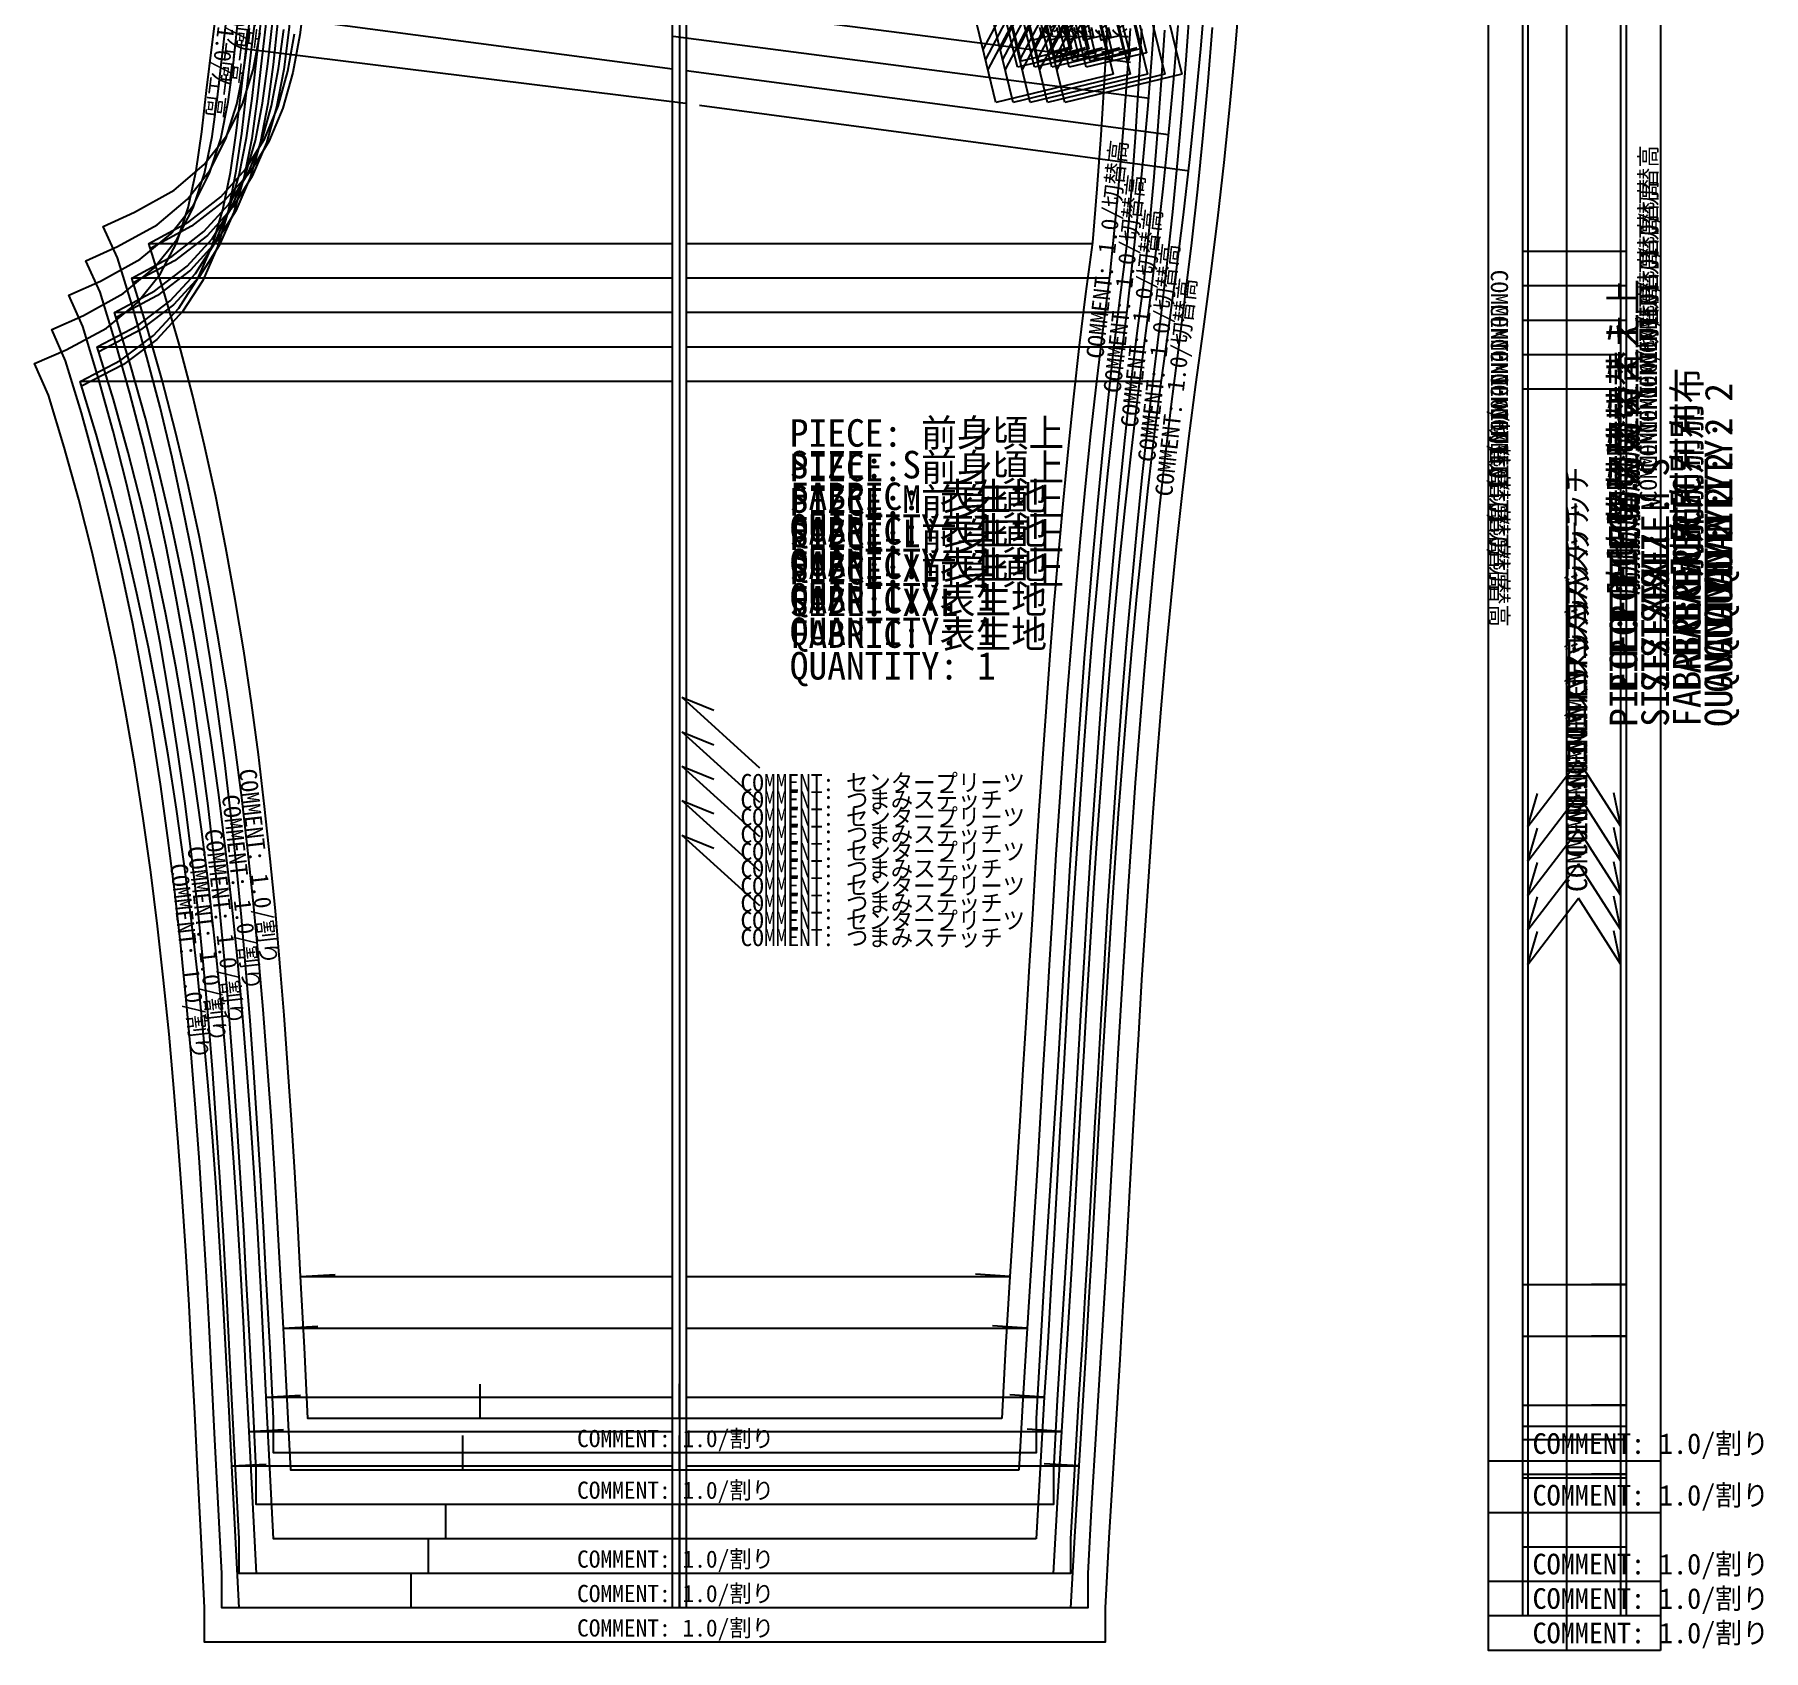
# Model space of a CAD drawing. Header units: metres. Extents: x 0 to 2419, y 20 to 1532.
# Drawn here: x 527 to 1029, y 593 to 1063 of the extents above; entities that cross this region are included whole.
import ezdxf

# ---------------------------------------------------------------- set-up
doc = ezdxf.new("R2010")
doc.units = ezdxf.units.M

# ---------------------------------------------------------------- blocks, each defined once
blk = doc.blocks.new('P0026_04')
at = {"layer": '1'}
for p, q in [((22.7002, 670.1826), (22.7002, 55)), ((38.5, 65), (38.5, 662.8716)), ((11.5, 658.4019), (11.5, 65)), ((40, 406.2363), (10, 406.2363)), ((11.5, 239.2261), (26.1606, 258.4424)), ((38.5, 239.2261), (26.1606, 258.4424)), ((11.5, 239.2261), (14.3135, 248.8223)), ((38.5, 239.2261), (36.4712, 249.0181)), ((10, 106.2266), (20.0171, 106.2266)), ((10, 106.2266), (40, 106.2266)), ((40, 106.2266), (29.9829, 106.2266))]:
    blk.add_line(p, q, dxfattribs=at)
for points in [[(50, 55), (0, 55), (0, 106.2266), (0, 668.2891), (10, 668.2891), (23.9907, 670.3896), (37.8706, 672.957), (40, 673.4229), (50, 673.4229), (50, 106.2266), (50, 55)], [(10, 65), (10, 658.1865), (25.0439, 660.4321), (40, 663.1865), (40, 65), (10, 65)]]:
    blk.add_lwpolyline(points, dxfattribs=at)
for s, height, rotation, p in [('COMMENT: 1.0/切替高', 5, 90.0002, (48.936, 373.3999)), ('COMMENT: 1.0/切替高', 5, 269.9998, (0.7134, 400.9556)), ('PIECE: 脇切替え上', 8, 90, (43.229, 308.1929)), ('FABRIC: 別布', 8, 90, (61.629, 308.1929)), ('QUANTITY: 2', 8, 90, (70.829, 308.1929)), ('COMMENT: コバステッチ', 6, 90.0002, (28.6987, 260.2554)), ('SIZE: S', 8, 90, (52.429, 308.1929))]:
    blk.add_text(s, height=height, rotation=rotation, dxfattribs=at).set_placement(p)
blk.add_text('COMMENT: 1.0/割り', height=6, dxfattribs=at).set_placement((12.8394, 57.0728))
blk = doc.blocks.new('P0027_05')
at = {"layer": '1'}
for p, q in [((22.7002, 670.1826), (22.7002, 40)), ((38.5, 50), (38.5, 662.8716)), ((11.5, 658.4019), (11.5, 50)), ((40, 396.2363), (10, 396.2363)), ((11.5, 229.2261), (26.1606, 248.4424)), ((38.5, 229.2261), (26.1606, 248.4424)), ((11.5, 229.2261), (14.3135, 238.8223)), ((38.5, 229.2261), (36.4712, 239.0181)), ((10, 91.2266), (20.0171, 91.2266)), ((10, 91.2266), (40, 91.2266)), ((40, 91.2266), (29.9829, 91.2266))]:
    blk.add_line(p, q, dxfattribs=at)
for points in [[(50, 40), (0, 40), (0, 91.2266), (0, 668.2891), (10, 668.2891), (24.002, 670.3921), (37.9478, 672.9736), (40, 673.4048), (50, 673.4048), (50, 91.2266), (50, 40)], [(10, 50), (10, 658.1865), (25.0439, 660.4321), (40, 663.1865), (40, 50), (10, 50)]]:
    blk.add_lwpolyline(points, dxfattribs=at)
for s, height, rotation, p in [('COMMENT: 1.0/切替高', 5, 90.0002, (48.936, 363.3999)), ('COMMENT: 1.0/切替高', 5, 269.9998, (0.7134, 390.9556)), ('PIECE: 脇切替え上', 8, 90, (43.229, 298.1929)), ('FABRIC: 別布', 8, 90, (61.629, 298.1929)), ('QUANTITY: 2', 8, 90, (70.829, 298.1929)), ('COMMENT: コバステッチ', 6, 90.0002, (28.6987, 250.2554)), ('SIZE: M', 8, 90, (52.429, 298.1929))]:
    blk.add_text(s, height=height, rotation=rotation, dxfattribs=at).set_placement(p)
blk.add_text('COMMENT: 1.0/割り', height=6, dxfattribs=at).set_placement((12.8394, 42.0728))
blk = doc.blocks.new('P0028_06')
at = {"layer": '1'}
for p, q in [((22.7002, 670.1826), (22.7002, 20)), ((38.5, 30), (38.5, 662.8716)), ((11.5, 658.4019), (11.5, 30)), ((40, 386.2363), (10, 386.2363)), ((11.5, 219.2261), (26.1606, 238.4424)), ((38.5, 219.2261), (26.1606, 238.4424)), ((11.5, 219.2261), (14.3135, 228.8223)), ((38.5, 219.2261), (36.4712, 229.0181)), ((10, 71.2266), (20.0171, 71.2266)), ((10, 71.2266), (40, 71.2266)), ((40, 71.2266), (29.9829, 71.2266))]:
    blk.add_line(p, q, dxfattribs=at)
for points in [[(50, 20), (0, 20), (0, 71.2266), (0, 668.2891), (10, 668.2891), (23.9971, 670.3906), (37.9121, 672.9658), (38.019, 672.9883), (40, 673.3892), (50, 673.3892), (50, 71.2266), (50, 20)], [(10, 30), (10, 658.1865), (25.0439, 660.4321), (40, 663.1865), (40, 30), (10, 30)]]:
    blk.add_lwpolyline(points, dxfattribs=at)
for s, height, rotation, p in [('COMMENT: 1.0/切替高', 5, 90.0002, (48.936, 353.3999)), ('COMMENT: 1.0/切替高', 5, 269.9998, (0.7134, 380.9556)), ('PIECE: 脇切替え上', 8, 90, (43.229, 288.1929)), ('FABRIC: 別布', 8, 90, (61.629, 288.1929)), ('QUANTITY: 2', 8, 90, (70.829, 288.1929)), ('COMMENT: コバステッチ', 6, 90.0002, (28.6987, 240.2554)), ('SIZE: L', 8, 90, (52.429, 288.1929))]:
    blk.add_text(s, height=height, rotation=rotation, dxfattribs=at).set_placement(p)
blk.add_text('COMMENT: 1.0/割り', height=6, dxfattribs=at).set_placement((12.8394, 22.0728))
blk = doc.blocks.new('P0029_07')
at = {"layer": '1'}
for p, q in [((22.7002, 670.1826), (22.7002, 10)), ((38.5, 20), (38.5, 662.8716)), ((11.5, 658.4019), (11.5, 20)), ((40, 376.2363), (10, 376.2363)), ((11.5, 209.2261), (26.1606, 228.4424)), ((38.5, 209.2261), (26.1606, 228.4424)), ((11.5, 209.2261), (14.3135, 218.8223)), ((38.5, 209.2261), (36.4712, 219.0181)), ((10, 61.2266), (20.0171, 61.2266)), ((10, 61.2266), (40, 61.2266)), ((40, 61.2266), (29.9829, 61.2266))]:
    blk.add_line(p, q, dxfattribs=at)
for points in [[(50, 10), (0, 10), (0, 61.2266), (0, 668.2891), (10, 668.2891), (23.9971, 670.3906), (37.9121, 672.9658), (38.084, 673.002), (40.001, 673.3755), (50, 673.375), (50, 61.2266), (50, 10)], [(10, 20), (10, 658.1865), (25.0439, 660.4321), (40, 663.1865), (40, 20), (10, 20)]]:
    blk.add_lwpolyline(points, dxfattribs=at)
for s, height, rotation, p in [('COMMENT: 1.0/切替高', 5, 90.0002, (48.936, 343.3999)), ('COMMENT: 1.0/切替高', 5, 269.9998, (0.7134, 370.9556)), ('PIECE: 脇切替え上', 8, 90, (43.229, 278.1929)), ('FABRIC: 別布', 8, 90, (61.629, 278.1929)), ('QUANTITY: 2', 8, 90, (70.829, 278.1929)), ('SIZE: XL', 8, 90, (52.429, 278.1929)), ('COMMENT: コバステッチ', 6, 90.0002, (28.6987, 230.2554))]:
    blk.add_text(s, height=height, rotation=rotation, dxfattribs=at).set_placement(p)
blk.add_text('COMMENT: 1.0/割り', height=6, dxfattribs=at).set_placement((12.8394, 12.0728))
blk = doc.blocks.new('P0030_08')
at = {"layer": '1'}
for p, q in [((22.7002, 670.1826), (22.7002, 0)), ((38.5, 10), (38.5, 662.8716)), ((11.5, 658.4019), (11.5, 10)), ((40, 366.2363), (10, 366.2363)), ((11.5, 199.2261), (26.1606, 218.4424)), ((38.5, 199.2261), (26.1606, 218.4424)), ((11.5, 199.2261), (14.3135, 208.8223)), ((38.5, 199.2261), (36.4712, 209.0181)), ((10, 51.2266), (20.0171, 51.2266)), ((10, 51.2266), (40, 51.2266)), ((40, 51.2266), (29.9829, 51.2266))]:
    blk.add_line(p, q, dxfattribs=at)
for points in [[(50, 0), (0, 0), (0, 51.2266), (0, 668.2891), (10, 668.2891), (23.9971, 670.3906), (37.9121, 672.9658), (38.145, 673.0146), (39.9995, 673.3628), (50, 673.3628), (50, 51.2266), (50, 0)], [(10, 10), (10, 658.1865), (25.0439, 660.4321), (40, 663.1865), (40, 10), (10, 10)]]:
    blk.add_lwpolyline(points, dxfattribs=at)
for s, height, rotation, p in [('COMMENT: 1.0/切替高', 5, 90.0002, (48.936, 333.3999)), ('COMMENT: 1.0/切替高', 5, 269.9998, (0.7134, 360.9556)), ('PIECE: 脇切替え上', 8, 90, (43.229, 268.1929)), ('FABRIC: 別布', 8, 90, (61.629, 268.1929)), ('QUANTITY: 2', 8, 90, (70.829, 268.1929)), ('SIZE: XXL', 8, 90, (52.429, 268.1929)), ('COMMENT: コバステッチ', 6, 90.0002, (28.6987, 220.2554))]:
    blk.add_text(s, height=height, rotation=rotation, dxfattribs=at).set_placement(p)
blk.add_text('COMMENT: 1.0/割り', height=6, dxfattribs=at).set_placement((12.8394, 2.0728))
blk = doc.blocks.new('P0031_04')
at = {"layer": '1'}
for p, q in [((185.2734, 65), (185.2734, 639.168)), ((187.2734, 639.2671), (187.2734, 65)), ((187.2734, 639.2671), (187.2734, 65)), ((189.2734, 639.3706), (189.2734, 65)), ((268.5352, 639.958), (313.2061, 455.3564)), ((279.1812, 447.1211), (234.52, 631.7231)), ((261.168, 627.8853), (301.1289, 462.7285)), ((262.2729, 629.6963), (302.9395, 461.624)), ((285.4453, 457.3877), (244.7788, 625.46)), ((286.5503, 459.1982), (246.5894, 624.355)), ((300.1196, 509.4351), (275.4385, 462.5903)), ((300.8276, 506.4878), (276.1499, 459.6499)), ((301.543, 503.5547), (276.8613, 456.7095)), ((288.958, 468.1997), (289.6621, 465.2822)), ((292.6323, 466.0093), (291.9307, 468.917)), ((295.5776, 466.7202), (294.876, 469.6274)), ((301.1289, 462.7285), (286.5503, 459.1982)), ((289.6621, 465.2822), (292.6323, 466.0093)), ((292.6074, 465.9932), (295.5776, 466.7202)), ((302.9395, 461.624), (285.4453, 457.3877)), ((313.2061, 455.3564), (279.1812, 447.1211)), ((33.1934, 406.2363), (185.2734, 406.2363)), ((189.2734, 406.2363), (307.1533, 406.2363)), ((187.9902, 274.4282), (210.4946, 253.9863)), ((187.9902, 274.4282), (197.2456, 270.6416)), ((77.2734, 106.2266), (87.2764, 106.7607)), ((77.2734, 106.2266), (185.2734, 106.2266)), ((189.2734, 106.2266), (283.2334, 106.2266)), ((283.2334, 106.2266), (273.2358, 106.8525)), ((129.4033, 65), (129.4033, 75)), ((187.2734, 65), (187.2734, 75.0171))]:
    blk.add_line(p, q, dxfattribs=at)
for points in [[(290.874, 64.9995), (290.8618, 55), (187.2734, 55), (129.4033, 55), (69.4033, 55), (69.4033, 65), (68.4038, 85.3462), (67.2876, 105.6934), (66.4546, 120.6455), (65.5845, 135.6216), (64.6597, 150.6079), (63.6636, 165.6001), (62.5791, 180.5928), (61.3892, 195.5811), (60.0762, 210.5591), (58.6235, 225.5215), (57.0137, 240.4644), (55.2305, 255.3809), (53.2554, 270.2671), (51.0723, 285.1172), (48.6636, 299.9263), (46.0127, 314.689), (43.1021, 329.3999), (39.915, 344.0542), (36.4336, 358.6465), (32.6416, 373.1719), (28.5215, 387.6245), (24.0562, 401.9995), (19.9058, 411.0977), (29.063, 415.2749), (40.5, 421.6934), (49.2544, 429.1162), (55.7314, 437.4692), (60.3369, 446.6758), (63.4766, 456.6616), (65.5557, 467.3511)], [(321.5039, 468.5293), (320.6479, 452.7334), (319.6274, 436.9487), (318.4526, 421.1772), (317.1338, 405.4229), (315.1816, 390.5078), (313.3687, 375.5776), (311.6841, 360.6338), (310.1187, 345.6772), (308.6626, 330.709), (307.3057, 315.731), (306.0386, 300.7432), (304.8506, 285.7476), (303.7324, 270.7451), (302.6743, 255.7373), (301.666, 240.7246), (300.6982, 225.709), (299.7603, 210.6909), (298.8428, 195.6719), (297.936, 180.6528), (297.0298, 165.6353), (296.1143, 150.6201), (295.1797, 135.6089), (294.2163, 120.6021), (293.2139, 105.6016), (291.9946, 85.3027), (290.874, 64.9995)], [(280.8618, 65), (79.4033, 65), (78.3545, 85.6143), (77.2734, 106.2266), (76.4292, 121.373), (75.5454, 136.5356), (74.605, 151.709), (73.5913, 166.8872), (72.4863, 182.0664), (71.2729, 197.2397), (69.9336, 212.4033), (68.4517, 227.5508), (66.8091, 242.6772), (64.9893, 257.7778), (62.9741, 272.8467), (60.7471, 287.8784), (58.2905, 302.8687), (55.5869, 317.811), (52.6191, 332.7012), (49.3701, 347.5332), (45.8223, 362.3022), (41.9585, 377.0024), (37.7612, 391.6289), (33.2134, 406.1768), (44.8384, 412.5161), (54.0967, 419.7236), (61.2925, 427.75), (66.73, 436.5454), (70.7129, 446.0615), (73.5459, 456.248), (75.5322, 467.0566)], [(311.5049, 468.9678), (310.6587, 453.3315), (309.6509, 437.7114), (308.4927, 422.1118), (307.1934, 406.5366), (305.2295, 391.5913), (303.4063, 376.6328), (301.7139, 361.6621), (300.1426, 346.6797), (298.6816, 331.6875), (297.3213, 316.6855), (296.0518, 301.6753), (294.8628, 286.6577), (293.7446, 271.6338), (292.6865, 256.604), (291.6797, 241.5703), (290.7129, 226.5327), (289.7764, 211.4932), (288.8608, 196.4517), (287.9551, 181.4097), (287.0503, 166.3682), (286.1357, 151.3281), (285.2012, 136.2905), (284.2373, 121.2563), (283.2334, 106.2266), (281.9966, 85.6162), (280.8618, 65)]]:
    blk.add_lwpolyline(points, dxfattribs=at)
at = {"layer": '1', "linetype": '1'}
blk.add_lwpolyline([(80.9434, 502.5288), (79.6802, 490.2178), (78.4766, 478.3003), (77.0215, 466.8394), (75.0044, 455.8984), (72.1133, 445.542), (68.0381, 435.8325), (62.4668, 426.834), (55.0894, 418.6099), (45.5938, 411.2236), (33.6694, 404.7388)], dxfattribs=at)
at = {"layer": '1'}
for s, rotation, p in [('COMMENT: 1.5cm×17cm務歯出しポケット', 284.4469, (266.1231, 574.0496)), ('COMMENT: 1.0/切替高', 83.5842, (310.3389, 372.5825)), ('COMMENT: 1.0/割り', 276.4352, (59.3931, 253.3955))]:
    blk.add_text(s, height=5, rotation=rotation, dxfattribs=at).set_placement(p)
for s, height, p in [('PIECE: 前身頃上', 8, (219.3232, 347.189)), ('SIZE: S', 8, (219.3232, 337.989)), ('FABRIC: 表生地', 8, (219.3232, 328.7889)), ('QUANTITY: 1', 8, (219.3232, 319.5889)), ('COMMENT: センタープリーツ', 5, (205.0264, 247.1548)), ('COMMENT: つまみステッチ', 5, (205.0264, 242.1548)), ('COMMENT: 1.0/割り', 5, (157.5498, 56.6597))]:
    blk.add_text(s, height=height, dxfattribs=at).set_placement(p)
blk = doc.blocks.new('P0032_05')
at = {"layer": '1'}
for p, q in [((185.2734, 50), (185.2734, 639.168)), ((187.2734, 639.2671), (187.2734, 50)), ((187.2734, 639.2671), (187.2734, 50)), ((189.2734, 639.3706), (189.2734, 50)), ((273.5352, 639.958), (318.2061, 455.3564)), ((284.1812, 447.1211), (239.52, 631.7231)), ((266.168, 627.8853), (306.1289, 462.7285)), ((267.2729, 629.6963), (307.9395, 461.624)), ((290.4453, 457.3877), (249.7788, 625.46)), ((291.5503, 459.1982), (251.5894, 624.355)), ((305.1196, 509.4351), (280.4385, 462.5903)), ((305.8276, 506.4878), (281.1499, 459.6499)), ((306.543, 503.5547), (281.8613, 456.7095)), ((181.6733, 476.4121), (318.2783, 458.8994)), ((293.958, 468.1997), (294.6621, 465.2822)), ((297.6323, 466.0093), (296.9307, 468.917)), ((300.5776, 466.7202), (299.876, 469.6274)), ((306.1289, 462.7285), (291.5503, 459.1982)), ((294.6621, 465.2822), (297.6323, 466.0093)), ((297.6074, 465.9932), (300.5776, 466.7202)), ((307.9395, 461.624), (290.4453, 457.3877)), ((318.2061, 455.3564), (284.1812, 447.1211)), ((28.1934, 396.2363), (185.2734, 396.2363)), ((189.2734, 396.2363), (312.1533, 396.2363)), ((187.9902, 264.4282), (210.4946, 243.9863)), ((187.9902, 264.4282), (197.2456, 260.6416)), ((72.2734, 91.2266), (82.2764, 91.7607)), ((72.2734, 91.2266), (185.2734, 91.2266)), ((189.2734, 91.2266), (288.2334, 91.2266)), ((288.2334, 91.2266), (278.2358, 91.8525)), ((124.4033, 50), (124.4033, 60)), ((187.2734, 50), (187.2734, 60.0171))]:
    blk.add_line(p, q, dxfattribs=at)
for points in [[(295.874, 49.9995), (295.873, 40), (187.2734, 40), (124.4033, 40), (64.3936, 40), (64.3921, 49.9995), (63.3555, 70.3481), (62.2876, 90.6934), (61.4761, 105.9092), (60.627, 121.1372), (59.7231, 136.3755), (58.7461, 151.6201), (57.6792, 166.8652), (56.5049, 182.1055), (55.2061, 197.3359), (53.7651, 212.5508), (52.1641, 227.7456), (50.3862, 242.9146), (48.4141, 258.0527), (46.23, 273.1543), (43.8164, 288.2148), (41.1563, 303.229), (38.2319, 318.1909), (35.0264, 333.0957), (31.522, 347.938), (27.7007, 362.7129), (23.5464, 377.415), (19.0405, 392.0391), (14.9287, 401.1543), (24.1016, 405.2925), (35.5918, 411.6772), (44.3975, 419.0796), (50.9243, 427.4238), (55.5796, 436.6318), (58.7686, 446.6265), (60.8979, 457.3306), (62.373, 468.668)], [(328.1392, 468.1372), (327.1992, 453.5552), (326.1206, 438.9829), (324.9106, 424.4238), (323.5757, 409.8794), (322.124, 395.3521), (320.1523, 380.1968), (318.3228, 365.0254), (316.6265, 349.8394), (315.0522, 334.6392), (313.5898, 319.4268), (312.23, 304.2031), (310.9619, 288.9697), (309.7754, 273.7275), (308.6606, 258.478), (307.6074, 243.2222), (306.605, 227.9619), (305.644, 212.6973), (304.7139, 197.4307), (303.8042, 182.1626), (302.9053, 166.895), (302.0068, 151.6284), (301.0986, 136.3647), (300.1704, 121.105), (299.2124, 105.8501), (298.2139, 90.6016), (296.9946, 70.3027), (295.874, 49.9995)], [(285.8618, 50), (74.4033, 50), (73.3545, 70.6143), (72.2734, 91.2266), (71.4517, 106.6221), (70.5898, 122.0342), (69.6704, 137.4575), (68.6763, 152.8862), (67.5898, 168.3154), (66.3931, 183.7393), (65.0684, 199.1533), (63.5981, 214.5518), (61.9653, 229.9292), (60.1519, 245.2803), (58.1401, 260.5996), (55.9126, 275.8823), (53.4517, 291.123), (50.7397, 306.3159), (47.7598, 321.4561), (44.4932, 336.5376), (40.9229, 351.5562), (37.0313, 366.5054), (32.8003, 381.3809), (28.2134, 396.1768), (39.8887, 402.48), (49.1963, 409.6631), (56.4404, 417.6753), (61.9258, 426.4658), (65.957, 435.9839), (68.8379, 446.1792), (70.874, 457.001), (72.3696, 468.3984)], [(318.1416, 468.6138), (317.2104, 454.165), (316.1431, 439.73), (314.9458, 425.312), (313.627, 410.9136), (312.1934, 396.5366), (310.2168, 381.3413), (308.3833, 366.1333), (306.6826, 350.9126), (305.1045, 335.6802), (303.6396, 320.438), (302.2764, 305.186), (301.0059, 289.9258), (299.8169, 274.6582), (298.7002, 259.3843), (297.6445, 244.1045), (296.6406, 228.8208), (295.6777, 213.5332), (294.7456, 198.2432), (293.8345, 182.9517), (292.9341, 167.6597), (292.0342, 152.3682), (291.124, 137.0781), (290.1943, 121.7905), (289.2339, 106.5063), (288.2334, 91.2266), (286.9966, 70.6162), (285.8618, 50)]]:
    blk.add_lwpolyline(points, dxfattribs=at)
at = {"layer": '1', "linetype": '1'}
blk.add_lwpolyline([(76.4434, 492.5288), (75.1265, 480.1987), (73.8711, 468.2622), (72.3657, 456.7842), (70.2993, 445.8301), (67.3594, 435.4644), (63.2358, 425.7524), (57.6162, 416.7588), (50.1895, 408.5488), (40.6445, 401.187), (28.6694, 394.7388)], dxfattribs=at)
at = {"layer": '1'}
for s, rotation, p in [('COMMENT: 1.5cm×17cm務歯出しポケット', 284.4469, (271.1231, 574.0496)), ('COMMENT: 1.0/切替高', 83.5842, (315.3389, 362.5825)), ('COMMENT: 1.0/割り', 276.4352, (54.3931, 245.8955))]:
    blk.add_text(s, height=5, rotation=rotation, dxfattribs=at).set_placement(p)
for s, height, p in [('PIECE: 前身頃上', 8, (219.3232, 337.189)), ('SIZE: M', 8, (219.3232, 327.989)), ('FABRIC: 表生地', 8, (219.3232, 318.7889)), ('QUANTITY: 1', 8, (219.3232, 309.5889)), ('COMMENT: センタープリーツ', 5, (205.0264, 237.1548)), ('COMMENT: つまみステッチ', 5, (205.0264, 232.1548)), ('COMMENT: 1.0/割り', 5, (157.5498, 41.6597))]:
    blk.add_text(s, height=height, dxfattribs=at).set_placement(p)
blk = doc.blocks.new('P0033_06')
at = {"layer": '1'}
for p, q in [((185.2734, 30), (185.2734, 639.168)), ((187.2734, 639.2671), (187.2734, 30)), ((187.2734, 639.2671), (187.2734, 30)), ((189.2734, 639.3706), (189.2734, 30)), ((278.5352, 639.958), (323.2061, 455.3564)), ((289.1812, 447.1211), (244.52, 631.7231)), ((271.168, 627.8853), (311.1289, 462.7285)), ((272.2729, 629.6963), (312.9395, 461.624)), ((295.4453, 457.3877), (254.7788, 625.46)), ((296.5503, 459.1982), (256.5894, 624.355)), ((310.1196, 509.4351), (285.4385, 462.5903)), ((310.8276, 506.4878), (286.1499, 459.6499)), ((311.543, 503.5547), (286.8613, 456.7095)), ((298.958, 468.1997), (299.6621, 465.2822)), ((302.6323, 466.0093), (301.9307, 468.917)), ((305.5776, 466.7202), (304.876, 469.6274)), ((185.4736, 466.4121), (323.7783, 448.3994)), ((311.1289, 462.7285), (296.5503, 459.1982)), ((299.6621, 465.2822), (302.6323, 466.0093)), ((302.6074, 465.9932), (305.5776, 466.7202)), ((312.9395, 461.624), (295.4453, 457.3877)), ((323.2061, 455.3564), (289.1812, 447.1211)), ((23.1934, 386.2363), (185.2734, 386.2363)), ((189.2734, 386.2363), (317.1533, 386.2363)), ((187.9902, 254.4282), (210.4946, 233.9863)), ((187.9902, 254.4282), (197.2456, 250.6416)), ((67.2734, 71.2266), (77.2764, 71.7607)), ((67.2734, 71.2266), (185.2734, 71.2266)), ((189.2734, 71.2266), (293.2334, 71.2266)), ((293.2334, 71.2266), (283.2358, 71.8525)), ((119.4033, 30), (119.4033, 40)), ((187.2734, 30), (187.2734, 40.0171))]:
    blk.add_line(p, q, dxfattribs=at)
for points in [[(300.875, 30), (300.874, 20), (187.2734, 20), (119.4033, 20), (59.3921, 20), (59.3916, 29.9995), (58.355, 50.3506), (57.2876, 70.6934), (56.519, 86.4331), (55.7129, 102.1626), (54.8496, 117.9028), (53.9116, 133.6499), (52.8809, 149.397), (51.7388, 165.1401), (50.4678, 180.8726), (49.0503, 196.5903), (47.4673, 212.2871), (45.7017, 227.9585), (43.7349, 243.5981), (41.5493, 259.2017), (39.127, 274.7632), (36.4497, 290.2778), (33.499, 305.7397), (30.2578, 321.144), (26.7075, 336.4854), (22.8301, 351.7578), (18.6079, 366.957), (14.0229, 382.0771), (9.9492, 391.21), (19.1396, 395.3096), (30.6831, 401.6606), (39.54, 409.043), (46.1177, 417.3784), (50.8223, 426.5879), (54.061, 436.5918), (56.2402, 447.3115), (57.7666, 458.668), (59.0474, 470.5825)], [(335.4917, 475.9141), (334.4497, 460.7813), (333.2559, 445.6577), (331.918, 430.5449), (330.4434, 415.4453), (328.8403, 400.3608), (327.1162, 385.2935), (325.127, 369.6313), (323.2832, 353.9551), (321.5752, 338.2661), (319.9927, 322.5654), (318.5244, 306.854), (317.1606, 291.1323), (315.8906, 275.4023), (314.7046, 259.6646), (313.5918, 243.9199), (312.5415, 228.1699), (311.5439, 212.4155), (310.5884, 196.6572), (309.6641, 180.897), (308.7617, 165.1348), (307.8701, 149.3726), (306.979, 133.6108), (306.0781, 117.8511), (305.1572, 102.0938), (304.2061, 86.3403), (303.2139, 70.6016), (301.9946, 50.3022), (300.875, 30)], [(290.8618, 30), (69.4033, 30), (68.3545, 50.6143), (67.2734, 71.2266), (66.4966, 87.1206), (65.6787, 103.0317), (64.8018, 118.9541), (63.8472, 134.8833), (62.7974, 150.813), (61.6338, 166.7383), (60.3379, 182.6533), (58.8921, 198.5532), (57.2783, 214.4321), (55.4775, 230.2847), (53.4722, 246.1055), (51.2441, 261.8896), (48.7749, 277.6309), (46.0464, 293.3247), (43.0405, 308.9648), (39.7393, 324.5464), (36.124, 340.0635), (32.1768, 355.5112), (27.8794, 370.8843), (23.2134, 386.1768), (34.939, 392.4438), (44.2954, 399.6025), (51.5879, 407.6001), (57.1211, 416.3857), (61.2007, 425.9063), (64.1304, 436.1104), (66.2163, 446.9453), (67.7622, 458.3599), (69.0737, 470.3013)], [(325.4912, 476.312), (324.4565, 461.3057), (323.272, 446.3135), (321.9458, 431.3379), (320.4854, 416.3813), (318.8984, 401.4468), (317.1934, 386.5366), (315.1909, 370.8418), (313.3369, 355.1338), (311.6196, 339.4131), (310.0293, 323.6812), (308.5552, 307.939), (307.187, 292.187), (305.9141, 276.4268), (304.7256, 260.6592), (303.6113, 244.8848), (302.5605, 229.105), (301.5625, 213.3213), (300.6074, 197.5337), (299.6841, 181.7437), (298.7827, 165.9517), (297.8916, 150.1597), (297.0015, 134.3682), (296.1011, 118.5781), (295.1797, 102.7905), (294.2275, 87.0063), (293.2334, 71.2266), (291.9966, 50.6162), (290.8618, 30)]]:
    blk.add_lwpolyline(points, dxfattribs=at)
at = {"layer": '1', "linetype": '1'}
blk.add_lwpolyline([(71.9434, 482.5288), (70.5728, 470.1792), (69.2656, 458.2236), (67.71, 446.729), (65.5938, 435.7612), (62.6055, 425.3867), (58.4331, 415.6719), (52.7656, 406.6836), (45.29, 398.4878), (35.6953, 391.1504), (23.6694, 384.7388)], dxfattribs=at)
at = {"layer": '1'}
for s, rotation, p in [('COMMENT: 1.5cm×17cm務歯出しポケット', 284.4469, (276.1231, 574.0496)), ('COMMENT: 1.0/左高', 262.9083, (65.999, 519.8223)), ('COMMENT: 1.0/切替高', 83.5842, (320.3389, 352.5825)), ('COMMENT: 1.0/割り', 276.4352, (49.3931, 235.8955))]:
    blk.add_text(s, height=5, rotation=rotation, dxfattribs=at).set_placement(p)
for s, height, p in [('PIECE: 前身頃上', 8, (219.3232, 327.189)), ('SIZE: L', 8, (219.3232, 317.989)), ('FABRIC: 表生地', 8, (219.3232, 308.7889)), ('QUANTITY: 1', 8, (219.3232, 299.5889)), ('COMMENT: センタープリーツ', 5, (205.0264, 227.1548)), ('COMMENT: つまみステッチ', 5, (205.0264, 222.1548)), ('COMMENT: 1.0/割り', 5, (157.5498, 21.6597))]:
    blk.add_text(s, height=height, dxfattribs=at).set_placement(p)
blk = doc.blocks.new('P0034_07')
at = {"layer": '1'}
for p, q in [((185.2734, 20), (185.2734, 639.168)), ((187.2734, 639.2671), (187.2734, 20)), ((187.2734, 639.2671), (187.2734, 20)), ((189.2734, 639.3706), (189.2734, 20)), ((283.5352, 639.958), (328.2061, 455.3564)), ((294.1812, 447.1211), (249.52, 631.7231)), ((276.168, 627.8853), (316.1289, 462.7285)), ((277.2729, 629.6963), (317.9395, 461.624)), ((300.4453, 457.3877), (259.7788, 625.46)), ((301.5503, 459.1982), (261.5894, 624.355)), ((315.1196, 509.4351), (290.4385, 462.5903)), ((315.8276, 506.4878), (291.1499, 459.6499)), ((316.543, 503.5547), (291.8613, 456.7095)), ((65.9556, 472.7178), (185.2734, 456.9409)), ((303.958, 468.1997), (304.6621, 465.2822)), ((307.6323, 466.0093), (306.9307, 468.917)), ((310.5776, 466.7202), (309.876, 469.6274)), ((316.1289, 462.7285), (301.5503, 459.1982)), ((304.6621, 465.2822), (307.6323, 466.0093)), ((307.6074, 465.9932), (310.5776, 466.7202)), ((317.9395, 461.624), (300.4453, 457.3877)), ((189.2734, 456.4121), (329.2783, 437.8994)), ((328.2061, 455.3564), (294.1812, 447.1211)), ((18.1934, 376.2363), (185.2734, 376.2363)), ((189.2734, 376.2363), (322.1533, 376.2363)), ((187.9902, 244.4282), (210.4946, 223.9863)), ((187.9902, 244.4282), (197.2456, 240.6416)), ((62.2734, 61.2266), (72.2764, 61.7607)), ((62.2734, 61.2266), (185.2734, 61.2266)), ((189.2734, 61.2266), (298.2334, 61.2266)), ((298.2334, 61.2266), (288.2358, 61.8525)), ((114.4033, 20), (114.4033, 30)), ((187.2734, 20), (187.2734, 30.0171))]:
    blk.add_line(p, q, dxfattribs=at)
for points in [[(305.876, 20.0005), (305.8755, 10), (187.2734, 10), (114.4033, 10), (54.3906, 10), (54.3906, 20.0005), (53.355, 40.3516), (52.2876, 60.6934), (51.5186, 76.4351), (50.7124, 92.1665), (49.8491, 107.9092), (48.9111, 123.6582), (47.8799, 139.4077), (46.7378, 155.1523), (45.4663, 170.8872), (44.0483, 186.6069), (42.4653, 202.3062), (40.6992, 217.979), (38.7319, 233.6211), (36.5459, 249.2266), (34.1226, 264.79), (31.4443, 280.3066), (28.4927, 295.7705), (25.2505, 311.1768), (21.6992, 326.52), (17.8203, 341.7949), (13.5972, 356.9956), (9.0103, 372.1177), (4.9746, 381.2671), (14.1777, 385.3262), (25.7739, 391.6431), (34.6821, 399.0054), (41.3101, 407.332), (46.0645, 416.542), (49.353, 426.5547), (51.5825, 437.2896), (53.1602, 448.6655), (54.4937, 460.6016), (56.0352, 473.978)], [(342.0361, 468.9604), (340.7456, 453.2876), (339.2983, 437.6313), (337.7026, 421.9941), (335.9668, 406.3789), (334.0991, 390.7886), (332.1069, 375.2256), (330.1089, 359.564), (328.2588, 343.8887), (326.5459, 328.2012), (324.96, 312.5024), (323.4897, 296.7935), (322.125, 281.0747), (320.8555, 265.3477), (319.6709, 249.6138), (318.5601, 233.873), (317.5127, 218.127), (316.5181, 202.377), (315.5659, 186.623), (314.646, 170.8672), (313.7471, 155.1099), (312.8594, 139.3516), (311.9717, 123.5947), (311.0737, 107.8389), (310.1553, 92.0859), (309.2051, 76.3364), (308.2139, 60.6016), (306.9951, 40.3022), (305.876, 20.0005)], [(295.8618, 20), (64.4033, 20), (63.3545, 40.6143), (62.2734, 61.2266), (61.4966, 77.1206), (60.6787, 93.0317), (59.8018, 108.9541), (58.8472, 124.8833), (57.7974, 140.813), (56.6338, 156.7383), (55.3379, 172.6533), (53.8921, 188.5532), (52.2783, 204.4321), (50.4775, 220.2847), (48.4722, 236.1055), (46.2441, 251.8896), (43.7749, 267.6309), (41.0464, 283.3247), (38.0405, 298.9648), (34.7393, 314.5464), (31.124, 330.0635), (27.1768, 345.5112), (22.8794, 360.8843), (18.2134, 376.1768), (29.9888, 382.4077), (39.3945, 389.5415), (46.7354, 397.5254), (52.3169, 406.3057), (56.4443, 415.8286), (59.4229, 426.041), (61.5581, 436.8901), (63.1548, 448.3213), (64.519, 460.2817), (65.9556, 472.7178)], [(332.0537, 469.5503), (330.771, 453.998), (329.333, 438.4619), (327.7485, 422.9453), (326.0249, 407.4502), (324.1704, 391.98), (322.1934, 376.5366), (320.1909, 360.8418), (318.3369, 345.1338), (316.6196, 329.4131), (315.0293, 313.6812), (313.5552, 297.939), (312.187, 282.187), (310.9141, 266.4268), (309.7256, 250.6592), (308.6113, 234.8848), (307.5605, 219.105), (306.5625, 203.3213), (305.6074, 187.5337), (304.6841, 171.7437), (303.7827, 155.9517), (302.8916, 140.1597), (302.0015, 124.3682), (301.1011, 108.5781), (300.1797, 92.7905), (299.2275, 77.0063), (298.2334, 61.2266), (296.9966, 40.6162), (295.8618, 20)]]:
    blk.add_lwpolyline(points, dxfattribs=at)
at = {"layer": '1', "linetype": '1'}
blk.add_lwpolyline([(67.4434, 472.5288), (66.0195, 460.1597), (64.6606, 448.1851), (63.0542, 436.6733), (60.8887, 425.6924), (57.8521, 415.3091), (53.6313, 405.5918), (47.915, 396.6084), (40.3906, 388.4268), (30.7461, 381.1143), (18.6694, 374.7388)], dxfattribs=at)
at = {"layer": '1'}
for s, rotation, p in [('COMMENT: 1.5cm×17cm務歯出しポケット', 284.4469, (281.1231, 574.0496)), ('COMMENT: 1.0/左高', 262.9083, (61.499, 509.8223)), ('COMMENT: 1.0/切替高', 83.5842, (325.3389, 342.5825)), ('COMMENT: 1.0/割り', 276.4352, (44.3931, 230.8955))]:
    blk.add_text(s, height=5, rotation=rotation, dxfattribs=at).set_placement(p)
for s, height, p in [('PIECE: 前身頃上', 8, (219.3232, 317.189)), ('SIZE: XL', 8, (219.3232, 307.989)), ('FABRIC: 表生地', 8, (219.3232, 298.7889)), ('QUANTITY: 1', 8, (219.3232, 289.5889)), ('COMMENT: センタープリーツ', 5, (205.0264, 217.1548)), ('COMMENT: つまみステッチ', 5, (205.0264, 212.1548)), ('COMMENT: 1.0/割り', 5, (157.5498, 11.6597))]:
    blk.add_text(s, height=height, dxfattribs=at).set_placement(p)
blk = doc.blocks.new('P0035_08')
at = {"layer": '1'}
for p, q in [((185.2734, 10), (185.2734, 639.168)), ((187.2734, 639.2671), (187.2734, 10)), ((187.2734, 639.2671), (187.2734, 10)), ((189.2734, 639.3706), (189.2734, 10)), ((288.5352, 639.958), (333.2061, 455.3564)), ((299.1812, 447.1211), (254.52, 631.7231)), ((281.168, 627.8853), (321.1289, 462.7285)), ((282.2729, 629.6963), (322.9395, 461.624)), ((305.4453, 457.3877), (264.7788, 625.46)), ((306.5503, 459.1982), (266.5894, 624.355)), ((320.1196, 509.4351), (295.4385, 462.5903)), ((320.8276, 506.4878), (296.1499, 459.6499)), ((321.543, 503.5547), (296.8613, 456.7095)), ((308.958, 468.1997), (309.6621, 465.2822)), ((312.6323, 466.0093), (311.9307, 468.917)), ((315.5776, 466.7202), (314.876, 469.6274)), ((61.4556, 462.7178), (189.0732, 446.9409)), ((321.1289, 462.7285), (306.5503, 459.1982)), ((309.6621, 465.2822), (312.6323, 466.0093)), ((312.6074, 465.9932), (315.5776, 466.7202)), ((322.9395, 461.624), (305.4453, 457.3877)), ((333.2061, 455.3564), (299.1812, 447.1211)), ((193.0732, 446.4121), (334.7783, 427.3994)), ((13.1934, 366.2363), (185.2734, 366.2363)), ((189.2734, 366.2363), (327.1533, 366.2363)), ((187.9902, 234.4282), (210.4946, 213.9863)), ((187.9902, 234.4282), (197.2456, 230.6416)), ((57.2734, 51.2266), (67.2764, 51.7607)), ((57.2734, 51.2266), (185.2734, 51.2266)), ((189.2734, 51.2266), (303.2334, 51.2266)), ((303.2334, 51.2266), (293.2358, 51.8525)), ((109.4033, 10), (109.4033, 20)), ((187.2734, 10), (187.2734, 20.0171))]:
    blk.add_line(p, q, dxfattribs=at)
for points in [[(310.8765, 10.001), (310.877, 0), (187.2734, 0), (109.4033, 0), (49.3892, 0), (49.3896, 10.0005), (48.3545, 30.3516), (47.2876, 50.6934), (46.5186, 66.437), (45.7124, 82.1704), (44.8491, 97.9155), (43.9106, 113.6665), (42.8794, 129.418), (41.7368, 145.1646), (40.4653, 160.9019), (39.0469, 176.6235), (37.4634, 192.3242), (35.6968, 207.9995), (33.729, 223.6436), (31.542, 239.251), (29.1182, 254.8164), (26.439, 270.335), (23.4868, 285.8008), (20.2432, 301.209), (16.6909, 316.5537), (12.811, 331.8306), (8.5859, 347.0332), (3.9976, 362.1567), (0, 371.3237), (9.2158, 375.3428), (20.8647, 381.626), (29.8242, 388.9678), (36.5024, 397.2856), (41.3066, 406.4971), (44.645, 416.519), (46.9243, 427.269), (48.5537, 438.6641), (49.9399, 450.6221), (51.5371, 463.9907), (62.8105, 553.3145)], [(349.9668, 478.3833), (348.5981, 462.1543), (347.0591, 445.9419), (345.3584, 429.7485), (343.5044, 413.5776), (341.5054, 397.4312), (339.3701, 381.312), (337.1064, 365.2227), (335.1089, 349.5615), (333.2588, 333.8867), (331.5459, 318.1992), (329.9595, 302.501), (328.4893, 286.792), (327.125, 271.0737), (325.8555, 255.3472), (324.6704, 239.6128), (323.5596, 223.8726), (322.5122, 208.127), (321.5181, 192.3765), (320.5659, 176.623), (319.646, 160.8667), (318.7471, 145.1094), (317.8594, 129.3516), (316.9717, 113.5947), (316.0737, 97.8389), (315.1553, 82.0859), (314.2051, 66.3364), (313.2139, 50.6016), (311.9951, 30.3032), (310.8765, 10.001)], [(300.8618, 10), (59.4033, 10), (58.3545, 30.6143), (57.2734, 51.2266), (56.4966, 67.1206), (55.6787, 83.0317), (54.8018, 98.9541), (53.8472, 114.8833), (52.7974, 130.813), (51.6338, 146.7383), (50.3379, 162.6533), (48.8921, 178.5532), (47.2783, 194.4321), (45.4775, 210.2847), (43.4722, 226.1055), (41.2441, 241.8896), (38.7749, 257.6309), (36.0464, 273.3247), (33.0405, 288.9648), (29.7393, 304.5464), (26.124, 320.0635), (22.1768, 335.5112), (17.8794, 350.8843), (13.2134, 366.1768), (25.0391, 372.3716), (34.4937, 379.481), (41.8828, 387.4507), (47.5122, 396.2256), (51.6875, 405.7515), (54.7148, 415.9727), (56.8999, 426.8345), (58.5474, 438.2827), (59.9644, 450.2622), (61.4556, 462.7178), (72.7241, 552.002)], [(339.979, 478.9043), (338.6167, 462.7891), (337.0859, 446.6899), (335.3945, 430.6104), (333.5508, 414.5527), (331.564, 398.5195), (329.4419, 382.5132), (327.1934, 366.5366), (325.1909, 350.8418), (323.3369, 335.1338), (321.6196, 319.4131), (320.0293, 303.6812), (318.5552, 287.939), (317.187, 272.187), (315.9141, 256.4268), (314.7256, 240.6592), (313.6113, 224.8848), (312.5605, 209.105), (311.5625, 193.3213), (310.6074, 177.5337), (309.6841, 161.7437), (308.7827, 145.9517), (307.8916, 130.1597), (307.0015, 114.3682), (306.1011, 98.5781), (305.1797, 82.7905), (304.2275, 67.0063), (303.2334, 51.2266), (301.9966, 30.6162), (300.8618, 10)]]:
    blk.add_lwpolyline(points, dxfattribs=at)
at = {"layer": '1', "linetype": '1'}
for points in [[(85.8672, 641.0884), (74.2148, 551.833), (62.9434, 462.5288)], [(62.9434, 462.5288), (61.4658, 450.1401), (60.0552, 438.147), (58.3984, 426.6182), (56.1836, 415.6235), (53.0977, 405.2314), (48.8291, 395.5117), (43.064, 386.5332), (35.4907, 378.3657), (25.7969, 371.0776), (13.6694, 364.7388)]]:
    blk.add_lwpolyline(points, dxfattribs=at)
at = {"layer": '1'}
for s, rotation, p in [('COMMENT: 1.5cm×17cm務歯出しポケット', 284.4469, (286.1231, 574.0496)), ('COMMENT: 1.0/左高', 262.9083, (56.999, 499.8223)), ('COMMENT: 1.0/切替高', 83.5842, (330.3389, 332.5825)), ('COMMENT: 1.0/割り', 276.4352, (39.3931, 225.8955))]:
    blk.add_text(s, height=5, rotation=rotation, dxfattribs=at).set_placement(p)
for s, height, p in [('PIECE: 前身頃上', 8, (219.3232, 307.189)), ('SIZE: XXL', 8, (219.3232, 297.989)), ('FABRIC: 表生地', 8, (219.3232, 288.7889)), ('QUANTITY: 1', 8, (219.3232, 279.5889)), ('COMMENT: センタープリーツ', 5, (205.0264, 207.1548)), ('COMMENT: つまみステッチ', 5, (205.0264, 202.1548)), ('COMMENT: 1.0/割り', 5, (157.5498, 1.6597))]:
    blk.add_text(s, height=height, dxfattribs=at).set_placement(p)

msp = doc.modelspace()

# ---------------------------------------------------------------- block references
at = {"layer": '1'}
for name, p in [('P0026_04', (948.9561, 593.4136)), ('P0027_05', (948.9561, 593.4136)), ('P0028_06', (948.9561, 593.4136)), ('P0029_07', (948.9561, 593.4136)), ('P0030_08', (948.9561, 593.4136)), ('P0035_08', (526.7437, 595.7793)), ('P0034_07', (526.7437, 595.7793)), ('P0033_06', (526.7437, 595.7793)), ('P0032_05', (526.7437, 595.7793)), ('P0031_04', (526.7437, 595.7793))]:
    msp.add_blockref(name, p, dxfattribs=at)

doc.saveas('drawing.dxf')
